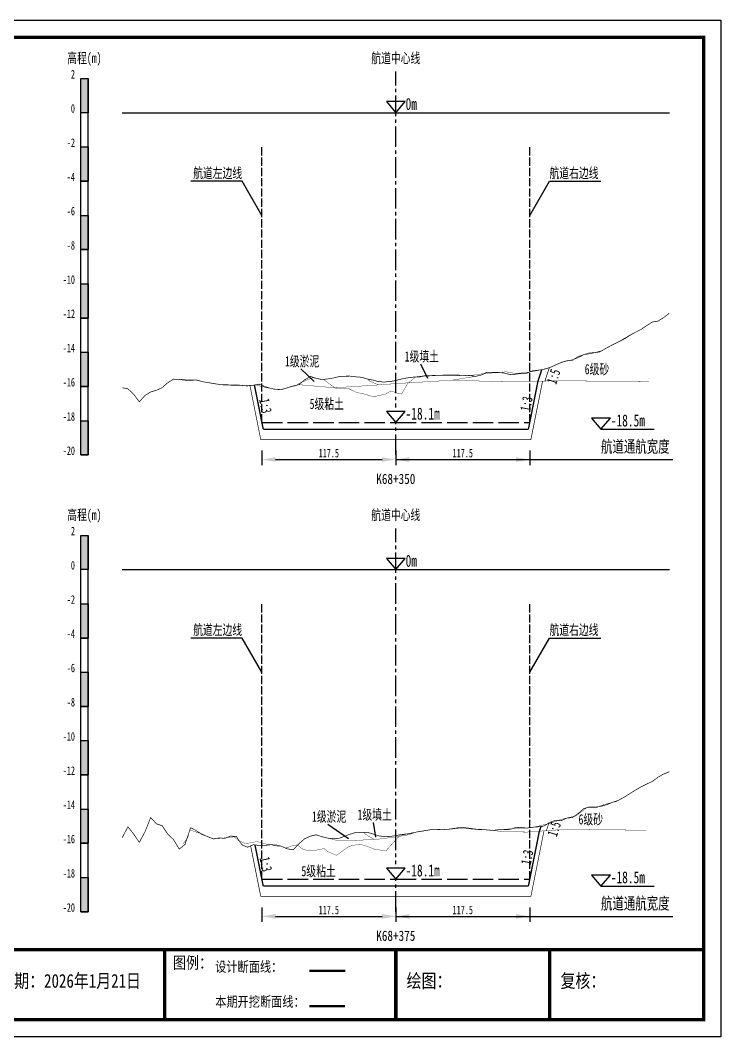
# Model space of a CAD drawing. Header units: millimetres. Extents: x 0 to 1680, y -8762 to 0.
# Drawn here: x 215.2 to 420, y -4306.5 to -4009.5 of the extents above; entities that cross this region are included whole.
import ezdxf
from ezdxf.enums import TextEntityAlignment as Align

# ---------------------------------------------------------------- set-up
doc = ezdxf.new("R2010")
doc.units = ezdxf.units.MM
for name, pattern in [('ACAD_ISO02W100', [15, 12, -3]), ('ACAD_ISO05W100', [33, 24, -3, 0, -3, 0, -3]), ('CENTER2', [1.125, 0.75, -0.125, 0.125, -0.125])]:
    doc.linetypes.add(name, pattern=pattern)
for name, color, linetype in [('0-桩号', 1, 'Continuous'), ('0-航道左右边线标注', 8, 'Continuous'), ('1-疏浚底高', 7, 'Continuous'), ('1-通航宽度', 7, 'Continuous'), ('1-通航底高', 7, 'Continuous'), ('202601', 5, 'Continuous'), ('DMX', 20, 'Continuous'), ('L1', 7, 'Continuous'), ('图幅外框线', 145, 'Continuous'), ('地质分层', 6, 'Continuous'), ('坡比', 1, 'Continuous'), ('尺寸标注', 1, 'Continuous'), ('开挖线', 4, 'Continuous'), ('标尺', 7, 'Continuous'), ('超挖线', 3, 'Continuous'), ('辅助框', 7, 'Continuous'), ('通航底面线', 7, 'ACAD_ISO02W100')]:
    doc.layers.add(name, color=color, linetype=linetype)
doc.styles.get("Standard").update_dxf_attribs({"font": 'arial.ttf'})
doc.styles.add('仿宋', font='仿宋_GB2312.ttf', dxfattribs={"width": 0.8})
doc.styles.add('仿宋GB2312', font='仿宋_GB2312.ttf', dxfattribs={"width": 0.7, "height": 2.5})
doc.styles.add('仿宋体', font='仿宋_GB2312.ttf', dxfattribs={"width": 0.8})
doc.dimstyles.new('2000', dxfattribs={"dimtxt": 3, "dimasz": 2.5, "dimexe": 1.25, "dimexo": 0.625, "dimtad": 1, "dimlfac": 2, "dimdsep": 46, "dimtxsty": 'Standard', "dimcen": 2.5, "dimadec": 0, "dimazin": 0, "dimtfac": 1, "dimtmove": 0, "dimatfit": 3, "dimfxl": 0, "dimarcsym": 0})

# ---------------------------------------------------------------- blocks, each defined once
blk = doc.blocks.new('标尺')
at = {"layer": '标尺', "linetype": 'Continuous'}
for points in [[(-2.116669999959413, 100), (0, 100), (0, 90), (-2.116669999959413, 90)], [(-2.116669999959413, 80), (0, 80), (0, 70), (-2.116669999959413, 70)], [(-2.116669999959413, 60), (0, 60), (0, 50), (-2.116669999959413, 50)], [(-2.116669999959413, 40), (0, 40), (0, 30), (-2.116669999959413, 30)], [(-2.116669999959413, 20), (0, 20), (0, 10), (-2.116669999959413, 10)], [(-2.116669999959413, 0), (0, 0), (0, -10), (-2.116669999959413, -10)]]:
    blk.add_hatch(color=256, dxfattribs=at).paths.add_polyline_path(points)
for p, q in [((-2.116669999959413, -10), (-2.116669999959413, 100)), ((0, -10), (0, 100)), ((-2.116669999959413, 80), (0, 80)), ((-2.116669999959413, 70), (0, 70)), ((-2.116669999959413, 60), (0, 60)), ((-2.116669999959413, 50), (0, 50)), ((-2.116669999959413, 40), (0, 40)), ((-2.116669999959413, 30), (0, 30)), ((-2.116669999959413, 20), (0, 20)), ((-2.116669999959413, 10), (0, 10)), ((-2.116669999959413, 0), (0, 0)), ((-2.116669999959413, -10), (0, -10))]:
    blk.add_line(p, q, dxfattribs=at)
at = {"layer": '标尺'}
for points in [[(-2.116669999959413, 100), (0, 100), (0, 90), (-2.116669999959413, 90)], [(-2.116669999959413, 100), (0, 100), (0, 90), (-2.116669999959413, 90)], [(-2.116669999959413, 80), (0, 80), (0, 70), (-2.116669999959413, 70)], [(-2.116669999959413, 80), (0, 80), (0, 70), (-2.116669999959413, 70)], [(-2.116669999959413, 60), (0, 60), (0, 50), (-2.116669999959413, 50)], [(-2.116669999959413, 60), (0, 60), (0, 50), (-2.116669999959413, 50)], [(-2.116669999959413, 40), (0, 40), (0, 30), (-2.116669999959413, 30)], [(-2.116669999959413, 40), (0, 40), (0, 30), (-2.116669999959413, 30)], [(-2.116669999959413, 20), (0, 20), (0, 10), (-2.116669999959413, 10)], [(-2.116669999959413, 20), (0, 20), (0, 10), (-2.116669999959413, 10)], [(-2.116669999959413, 0), (0, 0), (0, -10), (-2.116669999959413, -10)], [(-2.116669999959413, 0), (0, 0), (0, -10), (-2.116669999959413, -10)]]:
    blk.add_lwpolyline(points, close=True, dxfattribs=at)
at = {"layer": '标尺', "style": '仿宋GB2312', "width": 0.7}
blk.add_text('高程(m)', height=3, dxfattribs=at).set_placement((-1.058334999950603, 106.0000000009313), align=Align.MIDDLE_CENTER)
for s, p in [('2', (-3.816669999971054, 100)), ('0', (-3.816669999971054, 90)), ('-2', (-3.816669999971054, 80)), ('-4', (-3.816669999971054, 70)), ('-6', (-3.816669999971054, 60)), ('-8', (-3.816669999971054, 50)), ('-10', (-3.816669999971054, 40)), ('-12', (-3.816669999971054, 30)), ('-14', (-3.816669999971054, 20)), ('-16', (-3.816669999971054, 10)), ('-18', (-3.816669999971054, 0)), ('-20', (-3.816669999971054, -10))]:
    blk.add_text(s, height=2.5, dxfattribs=at).set_placement(p, align=Align.RIGHT)
blk = doc.blocks.new('*D199')
at = {"layer": 'Defpoints', "color": 0, "ltscale": 0.5}
for p in [(285.833333332423, -4127), (325, -4127), (325, -4137.853640565991)]:
    blk.add_point(p, dxfattribs=at)
at = {"layer": '尺寸标注', "color": 0, "lineweight": -2, "ltscale": 0.5}
for p, q in [((285.833333332423, -4135.25), (285.833333332423, -4139.453640565991)), ((325, -4135.25), (325, -4139.453640565991)), ((289.833333332423, -4137.853640565991), (321, -4137.853640565991))]:
    blk.add_line(p, q, dxfattribs=at)
at = {"layer": '尺寸标注', "color": 0, "ltscale": 0.5}
for points in [[(289.833333332423, -4137.186973899324), (289.833333332423, -4138.520307232658), (285.833333332423, -4137.853640565991)], [(321, -4137.186973899324), (321, -4138.520307232658), (325, -4137.853640565991)]]:
    blk.add_solid(points, dxfattribs=at)
at = {"layer": '尺寸标注', "color": 0, "ltscale": 0.5, "insert": (305.4166666662115, -4135.978640565991), "char_height": 2.5, "attachment_point": 5, "style": '仿宋GB2312'}
blk.add_mtext('117.5', dxfattribs=at)
blk = doc.blocks.new('*D200')
at = {"layer": 'Defpoints', "color": 0, "ltscale": 0.5}
for p in [(285.833333333811, -4260.5), (325, -4260.5), (325, -4271.353610406519)]:
    blk.add_point(p, dxfattribs=at)
at = {"layer": '尺寸标注', "color": 0, "lineweight": -2, "ltscale": 0.5}
for p, q in [((285.833333333811, -4268.75), (285.833333333811, -4272.953610406519)), ((325, -4268.75), (325, -4272.953610406519)), ((289.833333333811, -4271.353610406519), (321, -4271.353610406519))]:
    blk.add_line(p, q, dxfattribs=at)
at = {"layer": '尺寸标注', "color": 0, "ltscale": 0.5}
for points in [[(289.833333333811, -4270.686943739852), (289.833333333811, -4272.020277073186), (285.833333333811, -4271.353610406519)], [(321, -4270.686943739852), (321, -4272.020277073186), (325, -4271.353610406519)]]:
    blk.add_solid(points, dxfattribs=at)
at = {"layer": '尺寸标注', "color": 0, "ltscale": 0.5, "insert": (305.4166666669055, -4269.478610406519), "char_height": 2.5, "attachment_point": 5, "style": '仿宋GB2312'}
blk.add_mtext('117.5', dxfattribs=at)
blk = doc.blocks.new('*D140')
at = {"layer": 'Defpoints', "color": 0, "ltscale": 0.5}
for p in [(325, -4127), (364.16666666649, -4127), (364.16666666649, -4137.853586871095)]:
    blk.add_point(p, dxfattribs=at)
at = {"layer": '尺寸标注', "color": 0, "lineweight": -2, "ltscale": 0.5}
for p, q in [((325, -4135.25), (325, -4139.453586871095)), ((364.16666666649, -4135.25), (364.16666666649, -4139.453586871095)), ((329, -4137.853586871095), (360.16666666649, -4137.853586871095))]:
    blk.add_line(p, q, dxfattribs=at)
at = {"layer": '尺寸标注', "color": 0, "ltscale": 0.5}
for points in [[(329, -4137.186920204428), (329, -4138.520253537762), (325, -4137.853586871095)], [(360.16666666649, -4137.186920204428), (360.16666666649, -4138.520253537762), (364.16666666649, -4137.853586871095)]]:
    blk.add_solid(points, dxfattribs=at)
at = {"layer": '尺寸标注', "color": 0, "ltscale": 0.5, "insert": (344.583333333245, -4135.978586871095), "char_height": 2.5, "attachment_point": 5, "style": '仿宋GB2312'}
blk.add_mtext('117.5', dxfattribs=at)
blk = doc.blocks.new('*D141')
at = {"layer": 'Defpoints', "color": 0, "ltscale": 0.5}
for p in [(325, -4260.5), (364.166666666189, -4260.5), (364.166666666189, -4271.353556700783)]:
    blk.add_point(p, dxfattribs=at)
at = {"layer": '尺寸标注', "color": 0, "lineweight": -2, "ltscale": 0.5}
for p, q in [((325, -4268.75), (325, -4272.953556700783)), ((364.166666666189, -4268.75), (364.166666666189, -4272.953556700783)), ((329, -4271.353556700783), (360.166666666189, -4271.353556700783))]:
    blk.add_line(p, q, dxfattribs=at)
at = {"layer": '尺寸标注', "color": 0, "ltscale": 0.5}
for points in [[(329, -4270.686890034116), (329, -4272.02022336745), (325, -4271.353556700783)], [(360.166666666189, -4270.686890034116), (360.166666666189, -4272.02022336745), (364.166666666189, -4271.353556700783)]]:
    blk.add_solid(points, dxfattribs=at)
at = {"layer": '尺寸标注', "color": 0, "ltscale": 0.5, "insert": (344.5833333330945, -4269.478556700783), "char_height": 2.5, "attachment_point": 5, "style": '仿宋GB2312'}
blk.add_mtext('117.5', dxfattribs=at)
blk = doc.blocks.new('通航底高')
at = {"layer": '1-通航底高'}
for p, q in [((-2.762494692986365, 3.232132659759372), (5.923793651163578e-06, 6.932765245437622e-06)), ((2.762506540631875, 3.232132659759372), (-2.762494692986365, 3.232132659759372)), ((5.923793651163578e-06, 6.932765245437622e-06), (2.762506540631875, 3.232132659759372))]:
    blk.add_line(p, q, dxfattribs=at)
at = {"layer": '1-通航底高', "style": '仿宋', "width": 0.7}
blk.add_attdef('通航底高', (2.856129719933961, 0.8203305718488991), '', height=3.5, dxfattribs=at)
blk = doc.blocks.new('疏浚底高')
at = {"layer": '1-疏浚底高'}
for p, q in [((-2.762500616780017, 3.232125726994127), (0, 0)), ((2.762500616838224, 3.232125726994127), (-2.762500616780017, 3.232125726994127)), ((0, 0), (2.762500616838224, 3.232125726994127)), ((-5.923793651163578e-06, -6.932765245437622e-06), (15.51466270413067, -6.932765245437622e-06))]:
    blk.add_line(p, q, dxfattribs=at)
at = {"layer": '1-疏浚底高', "style": '仿宋', "width": 0.7}
blk.add_attdef('疏浚底高', (2.856123796140309, 0.8203236390836537), '', height=3.5, dxfattribs=at)

msp = doc.modelspace()

# ---------------------------------------------------------------- linework, layer by layer
at = {"layer": '0-航道左右边线标注', "linetype": 'ACAD_ISO02W100', "ltscale": 0.2}
for points in [[(285.8333333324231, -4127), (285.8333333324231, -4046.5)], [(364.1666666664901, -4127), (364.1666666664901, -4046.5)], [(285.833333333811, -4260.5), (285.833333333811, -4180)], [(364.166666666189, -4260.5), (364.166666666189, -4180)]]:
    msp.add_lwpolyline(points, dxfattribs=at)
at = {"layer": '0-航道左右边线标注'}
for points in [[(285.833333332423, -4066.5), (280.0598306405558, -4056.499999999984), (265.0598306405558, -4056.49999999994)], [(364.16666666649, -4066.5), (369.9401693584154, -4056.500000000016), (384.9401693584154, -4056.50000000006)], [(285.833333333811, -4200), (280.0598306419438, -4189.999999999984), (265.0598306419438, -4189.99999999994)], [(364.166666666189, -4200), (369.9401693581144, -4190.000000000016), (384.9401693581144, -4190.00000000006)]]:
    msp.add_lwpolyline(points, dxfattribs=at)
at = {"layer": '1-通航宽度'}
for points in [[(325, -4137.85), (406, -4137.85)], [(325, -4271.35), (406, -4271.35)]]:
    msp.add_lwpolyline(points, dxfattribs=at)
at = {"layer": '202601', "color": 1, "linetype": 'Continuous', "const_width": 0.1}
for points in [[(262.0870000001984, -4114.6), (262.2332222224204, -4114.399999618531), (263.2298888890874, -4114.50000190735), (265.2065555557544, -4114.549998283387), (266.4798888890874, -4114.650000572206), (268.0132222224204, -4114.949997901917), (270.5865555557544, -4115.500000953675), (273.6265555557545, -4115.950001716614), (274.5598888890875, -4115.950001716614), (275.2065555557544, -4115.950001716614), (277.3698888890874, -4115.999998092653), (278.5532222224205, -4115.950001716614), (281.1298888890875, -4116.350001335146), (281.3332222224204, -4116.399997711183), (281.3532222224204, -4116.399997711183), (281.4665555557544, -4116.399997711183), (284.1232222224205, -4116.049999237061), (285.5832222224204, -4116.449998855591), (286.9132222224205, -4116.749996185303), (287.5098888890874, -4116.899999618531), (290.1232222224205, -4117.450002670289), (292.0765555557545, -4117.199996948243), (293.9765555557544, -4116.650003433228), (295.5132222224204, -4116.350001335146), (297.2932222224205, -4115.300001144411), (299.9998888890875, -4114.250000953675), (300.6498888890874, -4113.949998855591), (301.6765555557545, -4114.10000228882), (303.8465555557544, -4114.450000762941), (305.8432222224204, -4115.900000572205), (307.4998888890875, -4117.199996948243), (308.9032222224204, -4117.149995803833), (311.3765555557544, -4117.199996948243), (313.4398888890875, -4118.20000076294), (315.9498888890874, -4118.750003814698), (318.5065555557544, -4119.550003051758), (318.7432222224205, -4119.45000076294), (319.6532222224204, -4119.249996185303), (322.0465555557544, -4118.700002670289), (323.5532222224205, -4117.800001144411), (325.3232222224204, -4118.399995803833), (326.6932222224204, -4118.700002670289), (328.4498888890874, -4115.649999618531), (330.7598888890874, -4113.749999046327), (332.0565555557544, -4113.749999046327), (332.6765555557544, -4113.549999237061), (335.5965555557544, -4113.400000572205), (337.1632222224205, -4113.299998283387), (339.6798888890875, -4113.050002098084), (342.1332222224204, -4113.099998474122), (342.9798888890874, -4113.099998474122), (343.1398888890874, -4113.099998474122), (345.4598888890874, -4113.349999427796), (345.8532222224204, -4113.299998283387), (346.3698888890875, -4113.349999427796), (350.2798888890874, -4112.800001144411), (350.5565555557544, -4112.800001144411), (353.6798888890875, -4112.499999046328), (355.4998888890875, -4112.449997901917), (357.2165555557544, -4112.200001716614), (359.8632222224205, -4112.699998855591), (362.9465555557545, -4112.449997901917), (363.2632222224204, -4112.400001525879), (363.9698888890874, -4112.299999237061), (366.7065555557544, -4111.800002098085), (367.5098888890874, -4111.649998664856), (370.3798888890875, -4110.799998283387), (370.7598888890874, -4110.649999618531), (373.6332222224204, -4109.300002098084), (375.0398888890874, -4109.100002288819), (377.7932222224205, -4108.349999427796), (379.0932222224204, -4107.699998855591), (380.4298888890875, -4107.00000190735), (381.8865555557545, -4106.550001144411), (384.4198888890875, -4106.550001144411), (384.4698888890874, -4106.550001144411), (384.7765555557544, -4106.350001335146), (388.1232222224205, -4104.50000190735), (388.8398888890874, -4104.10000228882), (391.8832222224204, -4102.649997711183), (392.4598888890874, -4102.249998092652), (395.7332222224205, -4100.25), (395.8332222224204, -4100.199998855591)], [(262.8200000001984, -4250.199999999069), (264.2132222224204, -4248.249998091721), (264.6965555557545, -4246.050000189804), (267.2898888890874, -4246.950001715682), (267.4798888890874, -4246.950001715682), (267.6632222224204, -4246.950001715682), (271.4032222224204, -4248.699998854659), (274.7398888890874, -4248.449997900986), (275.3565555557544, -4248.350000380539), (277.7632222224204, -4248.099999426865), (278.9298888890874, -4249.1499996176), (281.0998888890874, -4250.100002287888), (283.4965555557544, -4249.650001524948), (284.5298888890874, -4249.499998091721), (286.5232222224204, -4250.100002287888), (287.9632222224204, -4250.349998473191), (290.2732222224204, -4250.79999923613), (291.7298888890874, -4250.900001524948), (292.7598888890874, -4251.400003432297), (294.6498888890874, -4250.749998091722), (296.2065555557544, -4250.450000762009), (297.8065555557545, -4251.700000762009), (298.9532222224204, -4252.049999236131), (300.6898888890875, -4252.200002669358), (302.8798888890875, -4251.750001906418), (304.0298888890874, -4251.549997328781), (305.0898888890874, -4252.399997710252), (307.6498888890874, -4253.500003813767), (309.0332222224205, -4252.499999999069), (310.9998888890875, -4251.099996565843), (312.3798888890875, -4250.550003050826), (314.8865555557544, -4250.349998473191), (316.9765555557544, -4251.049995421433), (318.8232222224204, -4251.750001906418), (321.7465555557544, -4252.150001524948), (322.1632222224205, -4252.299995421433), (322.4032222224204, -4251.850004195236), (326.2398888890875, -4247.649998663925), (327.3332222224204, -4247.499999999069), (329.5398888890875, -4246.950001715682), (331.4732222224204, -4246.6499996176), (332.7598888890874, -4246.500000952744), (334.5932222224204, -4246.050000189804), (337.4332222224205, -4245.900001524948), (339.0865555557544, -4245.949997900986), (341.0332222224205, -4245.900001524948), (342.3765555557544, -4245.700001715682), (346.4498888890874, -4245.799999236131), (346.5598888890875, -4245.799999236131), (346.8165555557545, -4245.799999236131), (350.1398888890874, -4246.100001334215), (351.6432222224204, -4246.050000189804), (353.1198888890875, -4246.149997710252), (354.2765555557544, -4246.100001334215), (359.3598888890875, -4245.700001715682), (360.0032222224204, -4245.549998282456), (360.6865555557544, -4245.599999426865), (363.2098888890874, -4245.500001906419), (364.2698888890874, -4245.500001906419), (366.5132222224204, -4244.999999999069), (367.0665555557543, -4244.899997710251), (369.8098888890875, -4244.200000762009), (371.9398888890875, -4243.550000189804), (373.4032222224204, -4243.000001906419), (375.7332222224205, -4242.399997710252), (377.6998888890874, -4241.999998091721), (378.7798888890874, -4241.149997710251), (381.0032222224204, -4239.499998091721), (382.6432222224204, -4239.499998091721), (383.8232222224204, -4239.499998091721), (386.0998888890874, -4238.600001334215), (387.1132222224205, -4238.350000380539), (388.1765555557544, -4238.049998282456), (389.4165555557544, -4237.849998473191), (391.8232222224204, -4236.449999808335), (393.0798888890874, -4235.749998091721), (394.0332222224204, -4235.100002287889), (395.8365555557544, -4233.949999808335)]]:
    msp.add_lwpolyline(points, dxfattribs=at)
at = {"layer": 'DMX', "color": 7, "linetype": 'Continuous', "const_width": 0.2}
for points in [[(245, -4116.865000000224), (245, -4116.865000000224), (246.6666666666861, -4117.185000000056), (248.3333333333139, -4118.770000000019), (250, -4120.98499999987), (251.6666666666861, -4119.115000000224), (253.3333333333139, -4118.095000000205), (255, -4117.600000000093), (256.6666666666861, -4116.850000000093), (258.3333333333139, -4115.404999999795), (260, -4114.350000000093), (261.6666666666861, -4114.444999999832), (263.3333333333139, -4114.665000000037), (265, -4114.754999999888), (266.6666666666861, -4114.555000000168), (268.3333333333139, -4115.075000000186), (270, -4115.350000000093), (271.6666666666861, -4115.625), (273.3333333333139, -4115.895000000019), (275, -4116.064999999944), (276.6666666666861, -4116.10999999987), (278.3333333333139, -4116.160000000149), (280, -4116.209999999963), (281.6666666666861, -4116.254999999888), (283.3333333333139, -4116.134999999776), (285, -4115.810000000056), (286.6666666666861, -4116.509999999776), (288.3333333333139, -4117.024999999907), (290, -4117.39000000013), (291.6666666666861, -4117.370000000112), (293.3333333333139, -4116.865000000224), (295, -4116.354999999981), (296.6666666666861, -4115.975000000093), (298.3333333333139, -4114.555000000168), (300, -4113.569999999832), (301.6666666666861, -4114.125), (303.3333333333139, -4114.450000000186), (305, -4114.310000000056), (306.6666666666861, -4114.029999999795), (308.3333333333139, -4113.620000000112), (310, -4113.490000000224), (311.6666666666861, -4113.479999999981), (313.3333333333139, -4113.685000000056), (315, -4113.810000000056), (316.6666666666861, -4114.314999999944), (318.3333333333139, -4114.645000000019), (320, -4115.084999999963), (321.6666666666861, -4115.185000000056), (323.3333333333139, -4115.044999999925), (325, -4114.76500000013), (326.6666666666861, -4114.305000000168), (328.3333333333139, -4113.990000000224), (330, -4113.785000000149), (331.6666666666861, -4113.64000000013), (333.3333333333139, -4113.384999999776), (335, -4113.325000000186), (336.6666666666861, -4113.245000000112), (338.3333333333139, -4113.240000000224), (340, -4113.23499999987), (341.6666666666861, -4113.259999999776), (343.3333333333139, -4113.299999999814), (345, -4113.25), (346.6666666666861, -4113.290000000037), (348.3333333333139, -4113.535000000149), (350, -4113.154999999795), (351.6666666666861, -4112.350000000093), (353.3333333333139, -4112.35999999987), (355, -4112.365000000224), (356.6666666666861, -4112.564999999944), (358.3333333333139, -4113.004999999888), (360, -4112.899999999907), (361.6666666666861, -4112.705000000075), (363.3333333333139, -4112.600000000093), (365, -4111.919999999925), (366.6666666666861, -4111.73499999987), (368.3333333333139, -4111.479999999981), (370, -4110.98499999987), (371.6666666666861, -4110.240000000224), (373.3333333333139, -4109.504999999888), (375, -4108.98499999987), (376.6666666666861, -4108.834999999963), (378.3333333333139, -4107.779999999795), (380, -4107.174999999814), (381.6666666666861, -4106.935000000056), (383.3333333333139, -4106.560000000056), (385, -4106.169999999925), (386.6666666666861, -4105.245000000112), (388.3333333333139, -4104.339999999851), (390, -4103.520000000019), (391.6666666666861, -4102.584999999963), (393.3333333333139, -4101.589999999851), (395, -4100.700000000186), (396.6666666666861, -4099.870000000112), (398.3333333333139, -4098.729999999981), (400, -4097.660000000149), (401.6666666666861, -4097.39000000013), (403.3333333333139, -4096.370000000112), (405, -4095.060000000056)], [(244.9999999999995, -4248.330000000075), (244.9999999999995, -4248.330000000075), (246.6666666666861, -4245.189999999944), (248.3333333333139, -4247.259999999776), (250, -4249.725000000093), (251.6666666666861, -4246.600000000093), (253.3333333333139, -4242.459999999963), (255, -4244.299999999814), (256.6666666666861, -4244.850000000093), (258.3333333333139, -4247.339999999851), (260, -4248.915000000037), (261.6666666666861, -4251.674999999814), (263.3333333333139, -4250.370000000112), (265, -4245.424999999814), (266.6666666666861, -4246.310000000056), (268.3333333333139, -4247.404999999795), (270, -4248.029999999795), (271.6666666666861, -4248.725000000093), (273.3333333333139, -4248.410000000149), (275, -4248.560000000056), (276.6666666666861, -4247.89000000013), (278.3333333333139, -4247.955000000075), (280, -4250.415000000037), (281.6666666666861, -4251.145000000019), (283.3333333333139, -4250.399999999907), (285, -4250.620000000112), (286.6666666666861, -4250.604999999981), (288.3333333333139, -4250.424999999814), (290, -4250.464999999851), (291.6666666666861, -4250.910000000149), (293.3333333333139, -4251.629999999888), (295, -4251.895000000019), (296.6666666666861, -4250.115000000224), (298.3333333333139, -4248.665000000037), (300, -4247.924999999814), (301.6666666666861, -4247.5), (303.3333333333139, -4248.040000000037), (305, -4248.470000000205), (306.6666666666861, -4248.645000000019), (308.3333333333139, -4248.544999999925), (310, -4247.939999999944), (311.6666666666861, -4247.319999999832), (313.3333333333139, -4246.810000000056), (315, -4246.790000000037), (316.6666666666861, -4246.770000000019), (318.3333333333139, -4247.25), (320, -4247.819999999832), (321.6666666666861, -4248.029999999795), (323.3333333333139, -4247.990000000224), (325, -4247.75), (326.6666666666861, -4247.39000000013), (328.3333333333139, -4247.259999999776), (330, -4246.944999999832), (331.6666666666861, -4246.575000000186), (333.3333333333139, -4246.330000000075), (335, -4246.049999999814), (336.6666666666861, -4246.040000000037), (338.3333333333139, -4245.979999999981), (340, -4245.939999999944), (341.6666666666861, -4245.700000000186), (343.3333333333139, -4245.439999999944), (345, -4245.404999999795), (346.6666666666861, -4245.615000000224), (348.3333333333139, -4245.85999999987), (350, -4245.950000000186), (351.6666666666861, -4246.075000000186), (353.3333333333139, -4246.23499999987), (355, -4246.035000000149), (356.6666666666861, -4246.044999999925), (358.3333333333139, -4245.935000000056), (360, -4245.399999999907), (361.6666666666861, -4245.354999999981), (363.3333333333139, -4245.540000000037), (365, -4245.299999999814), (366.6666666666861, -4245.165000000037), (368.3333333333139, -4244.944999999832), (370, -4243.899999999907), (371.6666666666861, -4243.294999999925), (373.3333333333139, -4243.395000000019), (375, -4242.64000000013), (376.6666666666861, -4242.470000000205), (378.3333333333139, -4241.259999999776), (380, -4239.845000000205), (381.6666666666861, -4239.350000000093), (383.3333333333139, -4239.419999999925), (385, -4239.189999999944), (386.6666666666861, -4238.700000000186), (388.3333333333139, -4238.029999999795), (390, -4237.48499999987), (391.6666666666861, -4236.575000000186), (393.3333333333139, -4235.540000000037), (395, -4234.495000000112), (396.6666666666861, -4233.51500000013), (398.3333333333139, -4232.700000000186), (400, -4231.910000000149), (401.6666666666861, -4230.674999999814), (403.3333333333139, -4229.740000000224), (405, -4229.069999999832)]]:
    msp.add_lwpolyline(points, dxfattribs=at)
at = {"layer": 'L1', "linetype": 'CENTER2', "ltscale": 8}
for p, q in [((324.9999999999994, -4136.5), (324.9999999999994, -4024.5)), ((324.9999999999994, -4269.999999999069), (324.9999999999994, -4157.999999999069))]:
    msp.add_line(p, q, dxfattribs=at)
at = {"layer": 'L1'}
for p, q in [((322.2374993832194, -4033.267874272773), (324.9999999999994, -4036.499999999767)), ((327.7625006168377, -4033.267874272773), (322.2374993832194, -4033.267874272773)), ((324.9999999999994, -4036.499999999767), (327.7625006168377, -4033.267874272773)), ((244.9999999999995, -4036.499999999767), (404.9999999999994, -4036.500000000233)), ((322.2374993832194, -4166.767874271842), (324.9999999999994, -4169.999999998836)), ((327.7625006168377, -4166.767874271842), (322.2374993832194, -4166.767874271842)), ((324.9999999999994, -4169.999999998836), (327.7625006168377, -4166.767874271842)), ((244.9999999999995, -4169.999999998836), (404.9999999999994, -4169.999999999302))]:
    msp.add_line(p, q, dxfattribs=at)
at = {"layer": '地质分层', "linetype": 'Continuous'}
for p, q in [((334.3519268550522, -4114.153576009023), (332.2846839236886, -4110.022445788032)), ((319.1984662494142, -4248.188239641031), (318.5003602466445, -4243.907498382989))]:
    msp.add_line(p, q, dxfattribs=at)
at = {"layer": '地质分层'}
for points in [[(297.2009781941038, -4111.357983489634), (301.0831034713069, -4115.085146103556)], [(305.0891359861182, -4244.405365091437), (311.1259727888028, -4248.595924998137)]]:
    msp.add_lwpolyline(points, dxfattribs=at)
at = {"layer": '地质分层', "linetype": 'ACAD_ISO05W100', "ltscale": 0.2, "const_width": 0.1, "flags": 128}
for points in [[(296.6666666666861, -4115.975000000093), (306.1087285075337, -4116.784850206226), (309.8383825889905, -4116.69299999997), (318.2624074211344, -4116.15682816878), (325, -4115.658607064746), (341.2851127274334, -4114.681254267693), (348.3333333333139, -4113.535000000149)], [(316.6666666666861, -4114.314999999944), (317.3891323925927, -4114.956361265853), (319.9122775247088, -4116.034826118965)], [(341.2851127274334, -4114.681254267693), (353.7202604515478, -4115.011938437819), (374.1664774639648, -4114.856324798893), (399.0583904618397, -4115.011938437819)], [(305.4221330162254, -4248.514323967043), (307.7975413734093, -4249.167794539593), (309.8383825889905, -4249.280966778751), (319.4676713040099, -4248.845446945168), (325, -4248.124642753042), (328.5107589997351, -4247.53382569924), (330.9457455132506, -4246.735044496134)], [(315.5053946274566, -4246.783935264684), (316.5735945552588, -4247.650537759066), (318.7757377053495, -4248.876742175315)], [(353.3333333333139, -4246.23499999987), (356.9246746078134, -4246.66404296644), (363.463411600329, -4246.69461041037), (374.1664774639648, -4245.938432985917), (398.2139840293676, -4246.161069565453)]]:
    msp.add_lwpolyline(points, dxfattribs=at)
at = {"layer": '开挖线', "linetype": 'Continuous', "const_width": 0.4, "flags": 128}
for points in [[(366.5838596325831, -4114.91403516911), (367.6960358506687, -4111.577506514785)], [(286.2333333317482, -4128.999999996626), (283.6480590302103, -4116.073628488935)], [(363.7666666670804, -4128.999999996626), (366.5838596325831, -4114.91403516911)], [(286.2333333317482, -4128.999999996626), (363.7666666670804, -4128.999999996626)], [(363.7666666684683, -4262.499999996626), (366.9773975899906, -4246.446345389012)], [(366.9773975899906, -4246.446345389012), (367.4384721614412, -4245.063121674632)], [(286.2333333331361, -4262.499999996626), (283.8263489459787, -4250.465078060838)], [(286.2333333331361, -4262.499999996626), (363.7666666684683, -4262.499999996626)]]:
    msp.add_lwpolyline(points, dxfattribs=at)
at = {"layer": '超挖线', "linetype": 'ACAD_ISO02W100', "ltscale": 0.5, "const_width": 0.2, "flags": 128}
for points in [[(368.5889583331862, -4114.898774609906), (369.8818533516788, -4111.020089554429)], [(285.5000000317058, -4131.999999996626), (282.3412855208492, -4116.206427442342)], [(364.4999999671227, -4131.999999996626), (367.9192255937919, -4114.903871863283)], [(285.5000000317058, -4131.999999996626), (364.4999999671227, -4131.999999996626)], [(369.0256460603364, -4246.30163552058), (369.7802670466473, -4244.037772561647)], [(364.4999999685106, -4265.499999996626), (368.3298410634271, -4246.350794522046)], [(285.5000000330937, -4265.499999996626), (282.5500275690844, -4250.750137676579)], [(285.5000000330937, -4265.499999996626), (364.4999999685106, -4265.499999996626)]]:
    msp.add_lwpolyline(points, dxfattribs=at)
at = {"layer": '辅助框', "color": 24, "const_width": 1}
for points in [[(25.00000000039745, -4281.081966023392), (415.0000000003974, -4281.081966023392)], [(257.3787765662822, -4281.081966023392), (257.3787765662822, -4301.5)], [(325.0000000003974, -4281.081966023392), (325.0000000003974, -4301.5)], [(370.0000000003974, -4281.081966023392), (370.0000000003974, -4281.081966023392), (370.0000000003974, -4301.5)]]:
    msp.add_lwpolyline(points, dxfattribs=at)
at = {"layer": '辅助框', "color": 7, "lineweight": 50}
msp.add_lwpolyline([(299.7886391461795, -4287.280435456122), (310.1471387559606, -4287.280435456122)], dxfattribs=at)
at = {"layer": '辅助框', "color": 1, "lineweight": 50}
msp.add_lwpolyline([(299.7167638427647, -4297.606961125781), (310.0752634525458, -4297.606961125781)], dxfattribs=at)

# ---------------------------------------------------------------- block references
at = {"layer": '1-疏浚底高'}
for p in [(385, -4129), (385, -4262.5)]:
    msp.add_blockref('疏浚底高', p, dxfattribs=at).add_auto_attribs({'疏浚底高': '-18.5m'})
at = {"layer": '标尺'}
for p in [(234.9999999999995, -4126.5), (234.9999999999995, -4259.999999999069)]:
    msp.add_blockref('标尺', p, dxfattribs=at)

# ---------------------------------------------------------------- texts
at = {"layer": '0-航道左右边线标注', "style": '仿宋', "width": 0.7}
for p in [(280.0598306405558, -4056.499999999984), (280.0598306419438, -4189.999999999984)]:
    msp.add_text('航道左边线', height=3, dxfattribs=at).set_placement(p, align=Align.BOTTOM_RIGHT)
for p in [(369.9401693584154, -4056.500000000016), (369.9401693581144, -4190.000000000016)]:
    msp.add_text('航道右边线', height=3, dxfattribs=at).set_placement(p, align=Align.BOTTOM_LEFT)
at = {"layer": '1-通航宽度', "style": '仿宋', "width": 0.7}
for p in [(385, -4136.85), (385, -4270.35)]:
    msp.add_text('航道通航宽度', height=3.5, dxfattribs=at).set_placement(p, align=Align.BOTTOM_LEFT)
at = {"layer": 'L1', "style": '仿宋', "width": 0.7}
for p in [(324.9999999999994, -4020.52892156085), (324.9999999999994, -4154.028921559919)]:
    msp.add_text('航道中心线', height=3, dxfattribs=at).set_placement(p, align=Align.MIDDLE_CENTER)
for p in [(327.8561237953248, -4035.679669429315), (327.8561237953248, -4169.179669428384)]:
    msp.add_text('0m ', height=3.5, dxfattribs=at).set_placement(p)
at = {"layer": '地质分层', "linetype": 'Continuous', "style": '仿宋GB2312', "width": 0.7}
for s, p in [('1级淤泥', (297.6094402539026, -4109.124783826973)), ('1级填土', (332.606454936693, -4107.711728054503)), ('6级砂', (383.8224933052188, -4111.450537580135)), ('5级粘土', (304.8096142633969, -4121.58341116082)), ('1级淤泥', (305.4975980459171, -4242.172165428777)), ('1级填土', (318.8221312596489, -4241.596780649459)), ('6级砂', (382.0093782500136, -4242.976368102263)), ('5级粘土', (302.4113010211826, -4258.099009942462))]:
    msp.add_text(s, height=3, dxfattribs=at).set_placement(p, align=Align.MIDDLE_CENTER)
at = {"layer": '坡比', "style": '仿宋体', "width": 0.7}
for s, rotation, p in [('1:5', 72, (371.1327664314999, -4113.591905635301)), ('1:3', 281, (286.9018549402503, -4122.14456901195)), ('1:3', 79, (363.2141065970848, -4121.564761319417)), ('1:5', 72, (371.3003171425593, -4245.802177594248)), ('1:3', 79, (363.4108758291886, -4254.080915165838)), ('1:3', 281, (286.9910030185078, -4256.090309396298))]:
    msp.add_text(s, height=3, rotation=rotation, dxfattribs=at).set_placement(p, align=Align.MIDDLE)
at = {"layer": '辅助框', "insert": (259.826933959771, -4283.131954133956), "char_height": 3.5, "width": 20.65205776894732, "attachment_point": 1, "style": '仿宋'}
msp.add_mtext('{\\C3;图例：}', dxfattribs=at)
at = {"layer": '辅助框', "color": 7, "lineweight": 50, "insert": (272.1653762107812, -4284.551345709999), "char_height": 3, "width": 26.24716962347821, "attachment_point": 1, "style": '仿宋'}
msp.add_mtext('设计断面线：', dxfattribs=at)
at = {"layer": '辅助框', "lineweight": 0, "char_height": 4, "width": 115.8863471220259, "attachment_point": 1}
for s, insert in [('{\\fKaiTi|b0|i0|c134|p49;\\W0.8;测量日期：2026年1月21日}', (200.328427526763, -4288.182042507085)), ('{\\fKaiTi|b0|i0|c134|p49;\\W0.8;绘图：}', (328.155093369867, -4288.182042507085)), ('{\\fKaiTi|b0|i0|c134|p49;\\W0.8;复核：}', (373.155093369867, -4288.182042507085))]:
    msp.add_mtext(s, dxfattribs=dict(at, insert=insert))
at = {"layer": '辅助框', "color": 1, "insert": (272.1653762107812, -4294.760362698303), "char_height": 3, "width": 26.24716962347821, "attachment_point": 1, "style": '仿宋'}
msp.add_mtext('本期开挖断面线：', dxfattribs=at)

# ---------------------------------------------------------------- wipeouts: each hides what was drawn before it
for points in [[(319.1678378378376, -4145.105927026794), (319.1678378378376, -4141.95187297274), (330.7672972972971, -4141.95187297274), (330.7672972972971, -4145.105927026794)], [(319.1678378378376, -4278.605927025863), (319.1678378378376, -4275.451872971808), (330.7672972972971, -4275.451872971808), (330.7672972972971, -4278.605927025863)]]:
    msp.add_wipeout(points).dxf.layer = '0-桩号'

# ---------------------------------------------------------------- next in the draw order: texts
at = {"layer": '0-桩号', "style": '仿宋', "width": 0.8}
for s, p in [('K68+350', (325, -4143.5289)), ('K68+375', (325, -4277.0289))]:
    msp.add_text(s, height=3, dxfattribs=at).set_placement(p, align=Align.MIDDLE)

# ---------------------------------------------------------------- next in the draw order: wipeouts: each hides what was drawn before it
for points in [[(338.32193182584143, -4127.000006932765), (322.1304279924805, -4127.000006932765), (322.1304279924805, -4122.6510166430635), (338.32193182584143, -4122.6510166430635)], [(338.321937749635, -4260.5), (322.1304339162741, -4260.5), (322.1304339162741, -4256.151009710298), (338.321937749635, -4256.151009710298)]]:
    msp.add_wipeout(points).dxf.layer = '1-通航底高'

# ---------------------------------------------------------------- next in the draw order: linework, layer by layer
at = {"layer": '图幅外框线'}
msp.add_lwpolyline([(3.974491846747696e-10, -4009.5), (420.0000000003974, -4009.5), (420.0000000003974, -4306.5), (3.974491846747696e-10, -4306.5)], close=True, dxfattribs=at)
at = {"layer": '辅助框', "color": 24, "const_width": 1}
msp.add_lwpolyline([(415.0000000003974, -4301.5), (415.0000000003974, -4014.5), (25.00000000039745, -4014.5), (25.00000000039745, -4301.5)], close=True, dxfattribs=at)
at = {"layer": '通航底面线', "ltscale": 0.5}
for points in [[(285.8333333333139, -4127), (325, -4127), (364.1666666666861, -4127)], [(285.8333333333139, -4260.5), (325, -4260.5), (364.1666666666861, -4260.5)]]:
    msp.add_lwpolyline(points, dxfattribs=at)

# ---------------------------------------------------------------- next in the draw order: block references
at = {"layer": '1-通航底高'}
for p in [(325, -4127), (325, -4260.5)]:
    msp.add_blockref('通航底高', p, dxfattribs=at).add_auto_attribs({'通航底高': '-18.1m'})

# ---------------------------------------------------------------- next in the draw order: dimensions: what is measured, and where the dimension line sits
at = {"layer": '尺寸标注', "ltscale": 0.5}
for p1, p2, distance, picture, middle in [((285.833333332423, -4127), (325, -4127), -10.853640565990645, '*D199', (305.4166666662115, -4135.978640565991)), ((325, -4127), (364.16666666649, -4127), -10.853586871095104, '*D140', (344.583333333245, -4135.978586871095)), ((285.833333333811, -4260.5), (325, -4260.5), -10.853610406518783, '*D200', (305.4166666669055, -4269.478610406519)), ((325, -4260.5), (364.166666666189, -4260.5), -10.853556700782974, '*D141', (344.5833333330945, -4269.478556700783))]:
    dim = msp.add_aligned_dim(p1=p1, p2=p2, distance=distance, dimstyle='2000', override={"dimtxt": 3.5, "dimasz": 4, "dimexe": 1.6, "dimexo": 8.25, "dimlfac": 3, "dimtxsty": '仿宋GB2312'}, dxfattribs=at)
    dim.commit()
    dim.dimension.update_dxf_attribs({"geometry": picture, "text_midpoint": middle})

doc.saveas('drawing.dxf')
